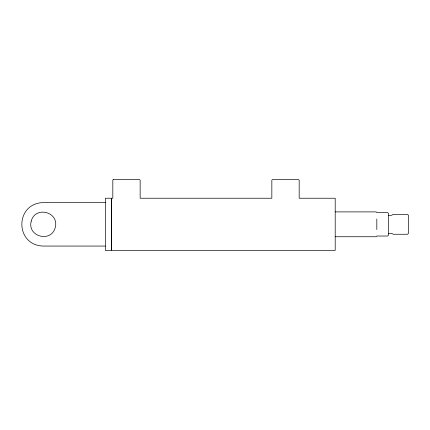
<?xml version="1.0" encoding="UTF-8"?>
<svg xmlns="http://www.w3.org/2000/svg" width="430" height="430" viewBox="0 0 430 430"><rect width="100%" height="100%" fill="white"/><g stroke="black" fill="none" stroke-linecap="round" stroke-linejoin="round"><path stroke-width="0.64" d="M105.361 202.578L43.242 202.578C14.727 203.347 14.727 245.288 43.242 246.057L105.361 246.057M335.228 211.893L376.196 211.893L376.82 212.603L387.677 212.603L388.623 213.538L388.623 235.097L387.677 236.032L376.82 236.032L376.196 236.742L335.228 236.742M388.623 215.312L391.606 215.312L393.219 214.376L407.57 214.376L408.5 215.312L408.5 233.323L407.57 234.259L393.219 234.259L391.606 233.323L388.623 233.323M376.82 219.047L376.82 229.588M31.239 221.101C26.907 236.64 51.224 243.154 55.244 227.534C59.577 211.995 35.255 205.481 31.239 221.101M113.359 179.595L112.816 180.138L112.816 198.23L111.574 198.23L111.574 250.405L335.201 250.405L335.201 198.23L299.173 198.23L299.173 180.138L298.624 179.595L272.383 179.595L271.841 180.138L271.841 198.23L140.148 198.23L140.148 180.138L139.6 179.595L113.359 179.595M111.322 198.23L105.361 198.23L105.361 250.405L111.322 250.405L111.322 198.23"/></g></svg>
